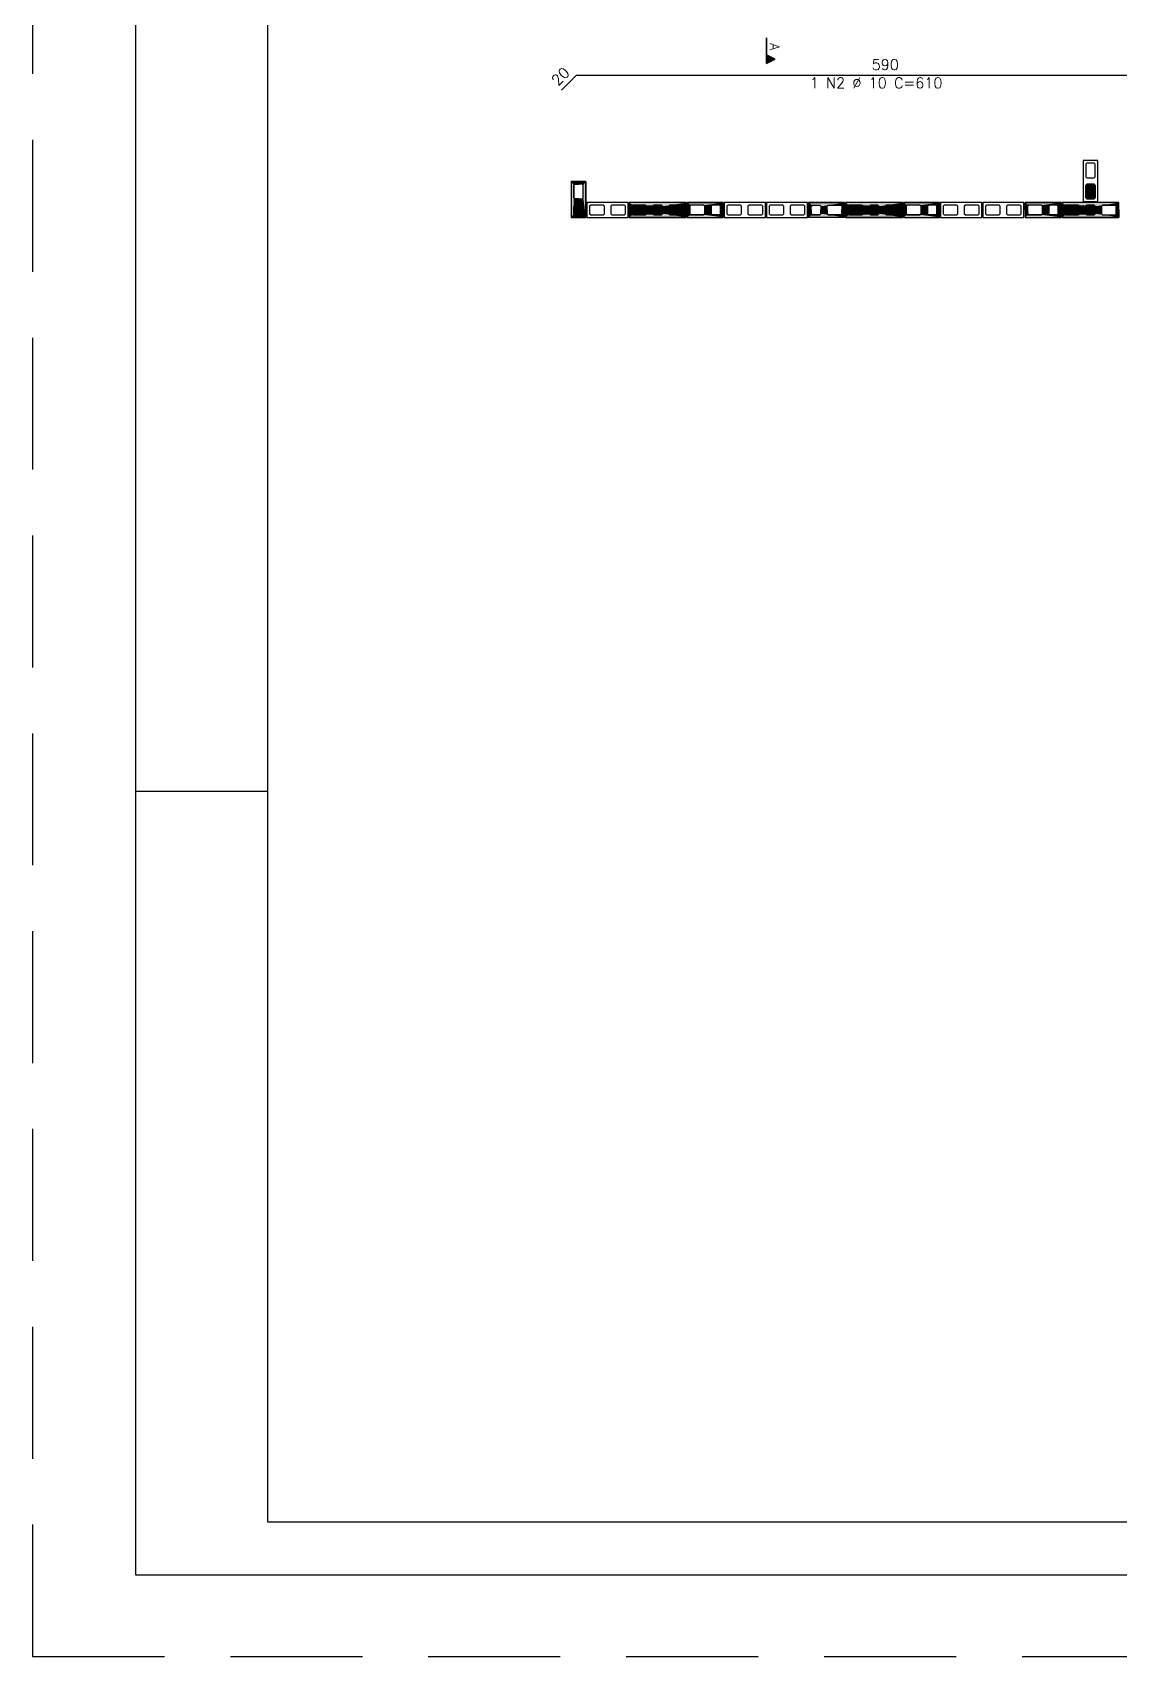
# Model space of a CAD drawing. Extents: x -1.9 to 86, y -1.6 to 60.9.
# Drawn here: x -1.95 to 18.65, y -1.55 to 29.23 of the extents above; entities that cross this region are included whole.
import ezdxf

# ---------------------------------------------------------------- set-up
doc = ezdxf.new("R2010")
doc.units = 0
doc.header["$MEASUREMENT"] = 0
doc.linetypes.add('HIDDEN', pattern=[0.375, 0.25, -0.125])
doc.layers.get('0').update_dxf_attribs({"linetype": 'CONTINUOUS'})
doc.layers.get('Defpoints').update_dxf_attribs({"linetype": 'CONTINUOUS'})
for name, color, linetype in [('ARQ_FOLHA', 7, 'CONTINUOUS'), ('PENA_01', 1, 'CONTINUOUS'), ('PENA_02', 2, 'CONTINUOUS'), ('PENA_03', 3, 'CONTINUOUS'), ('PENA_05', 5, 'CONTINUOUS'), ('PENA_11', 252, 'CONTINUOUS'), ('PENA_19', 240, 'CONTINUOUS'), ('PENA_21', 100, 'CONTINUOUS')]:
    doc.layers.add(name, color=color, linetype=linetype)
doc.styles.get("Standard").update_dxf_attribs({"font": 'ROMANS.SHX'})

# ---------------------------------------------------------------- blocks, each defined once
blk = doc.blocks.new('FOLHA A1 - 841 X 594')
at = {"layer": 'ARQ_FOLHA', "color": 1}
blk.add_line((-816, 148.5), (-841, 148.5), dxfattribs=at)
for points in [[(-841, 0), (0, 0), (0, 594), (-841, 594)], [(-816, 10), (-10, 10), (-10, 584), (-816, 584)]]:
    blk.add_lwpolyline(points, close=True, dxfattribs=at)
at = {"layer": 'Defpoints', "color": 8, "linetype": 'HIDDEN', "ltscale": 100}
blk.add_lwpolyline([(-860.5, 609.5), (-860.5, -15.5), (19.5, -15.5), (19.5, 609.5)], close=True, dxfattribs=at)
blk = doc.blocks.new('*U24')
blk.add_blockref('FOLHA A1 - 841 X 594', (0, 0))

msp = doc.modelspace()

# ---------------------------------------------------------------- linework, layer by layer
at = {"layer": 'PENA_01', "linetype": 'Continuous'}
for points in [[(18.167, 26.479), (18.187, 26.499), (18.187, 26.739), (18.167, 26.759), (18.027, 26.759), (18.007, 26.739), (18.007, 26.499), (18.027, 26.479), (18.167, 26.479)], [(8.487, 26.099), (8.487, 26.339), (8.467, 26.359), (8.327, 26.359), (8.307, 26.339), (8.307, 26.099), (8.327, 26.079), (8.467, 26.079), (8.487, 26.099)], [(18.167, 26.079), (18.187, 26.099), (18.187, 26.339), (18.167, 26.359), (18.027, 26.359), (18.007, 26.339), (18.007, 26.099), (18.027, 26.079), (18.167, 26.079)], [(8.487, 25.799), (8.487, 25.939), (8.467, 25.959), (8.327, 25.959), (8.307, 25.939), (8.307, 25.799), (8.327, 25.779), (8.467, 25.779), (8.487, 25.799)], [(8.887, 25.939), (8.867, 25.959), (8.627, 25.959), (8.607, 25.939), (8.607, 25.799), (8.627, 25.779), (8.867, 25.779), (8.887, 25.799), (8.887, 25.939)], [(9.287, 25.939), (9.267, 25.959), (9.027, 25.959), (9.007, 25.939), (9.007, 25.799), (9.027, 25.779), (9.267, 25.779), (9.287, 25.799), (9.287, 25.939)], [(9.407, 25.799), (9.427, 25.779), (9.667, 25.779), (9.687, 25.799), (9.687, 25.939), (9.667, 25.959), (9.427, 25.959), (9.407, 25.939), (9.407, 25.799)], [(9.807, 25.799), (9.827, 25.779), (9.967, 25.779), (9.987, 25.799), (9.987, 25.939), (9.967, 25.959), (9.827, 25.959), (9.807, 25.939), (9.807, 25.799)], [(10.107, 25.799), (10.127, 25.779), (10.367, 25.779), (10.387, 25.799), (10.387, 25.939), (10.367, 25.959), (10.127, 25.959), (10.107, 25.939), (10.107, 25.799)], [(10.767, 25.959), (10.527, 25.959), (10.507, 25.939), (10.507, 25.799), (10.527, 25.779), (10.767, 25.779), (10.787, 25.799), (10.787, 25.939), (10.767, 25.959)], [(11.067, 25.959), (10.927, 25.959), (10.907, 25.939), (10.907, 25.799), (10.927, 25.779), (11.067, 25.779), (11.087, 25.799), (11.087, 25.939), (11.067, 25.959)], [(11.487, 25.939), (11.467, 25.959), (11.227, 25.959), (11.207, 25.939), (11.207, 25.799), (11.227, 25.779), (11.467, 25.779), (11.487, 25.799), (11.487, 25.939)], [(11.887, 25.939), (11.867, 25.959), (11.627, 25.959), (11.607, 25.939), (11.607, 25.799), (11.627, 25.779), (11.867, 25.779), (11.887, 25.799), (11.887, 25.939)], [(12.287, 25.939), (12.267, 25.959), (12.027, 25.959), (12.007, 25.939), (12.007, 25.799), (12.027, 25.779), (12.267, 25.779), (12.287, 25.799), (12.287, 25.939)], [(12.687, 25.939), (12.667, 25.959), (12.427, 25.959), (12.407, 25.939), (12.407, 25.799), (12.427, 25.779), (12.667, 25.779), (12.687, 25.799), (12.687, 25.939)], [(12.827, 25.959), (12.967, 25.959), (12.987, 25.939), (12.987, 25.799), (12.967, 25.779), (12.827, 25.779), (12.807, 25.799), (12.807, 25.939), (12.827, 25.959)], [(13.127, 25.959), (13.367, 25.959), (13.387, 25.939), (13.387, 25.799), (13.367, 25.779), (13.127, 25.779), (13.107, 25.799), (13.107, 25.939), (13.127, 25.959)], [(13.507, 25.799), (13.527, 25.779), (13.767, 25.779), (13.787, 25.799), (13.787, 25.939), (13.767, 25.959), (13.527, 25.959), (13.507, 25.939), (13.507, 25.799)], [(13.907, 25.799), (13.927, 25.779), (14.067, 25.779), (14.087, 25.799), (14.087, 25.939), (14.067, 25.959), (13.927, 25.959), (13.907, 25.939), (13.907, 25.799)], [(14.207, 25.799), (14.227, 25.779), (14.467, 25.779), (14.487, 25.799), (14.487, 25.939), (14.467, 25.959), (14.227, 25.959), (14.207, 25.939), (14.207, 25.799)], [(14.867, 25.959), (14.627, 25.959), (14.607, 25.939), (14.607, 25.799), (14.627, 25.779), (14.867, 25.779), (14.887, 25.799), (14.887, 25.939), (14.867, 25.959)], [(15.167, 25.959), (15.027, 25.959), (15.007, 25.939), (15.007, 25.799), (15.027, 25.779), (15.167, 25.779), (15.187, 25.799), (15.187, 25.939), (15.167, 25.959)], [(15.587, 25.939), (15.567, 25.959), (15.327, 25.959), (15.307, 25.939), (15.307, 25.799), (15.327, 25.779), (15.567, 25.779), (15.587, 25.799), (15.587, 25.939)], [(15.987, 25.939), (15.967, 25.959), (15.727, 25.959), (15.707, 25.939), (15.707, 25.799), (15.727, 25.779), (15.967, 25.779), (15.987, 25.799), (15.987, 25.939)], [(16.387, 25.939), (16.367, 25.959), (16.127, 25.959), (16.107, 25.939), (16.107, 25.799), (16.127, 25.779), (16.367, 25.779), (16.387, 25.799), (16.387, 25.939)], [(16.787, 25.939), (16.767, 25.959), (16.527, 25.959), (16.507, 25.939), (16.507, 25.799), (16.527, 25.779), (16.767, 25.779), (16.787, 25.799), (16.787, 25.939)], [(17.167, 25.959), (16.927, 25.959), (16.907, 25.939), (16.907, 25.799), (16.927, 25.779), (17.167, 25.779), (17.187, 25.799), (17.187, 25.939), (17.167, 25.959)], [(17.467, 25.959), (17.327, 25.959), (17.307, 25.939), (17.307, 25.799), (17.327, 25.779), (17.467, 25.779), (17.487, 25.799), (17.487, 25.939), (17.467, 25.959)], [(17.607, 25.799), (17.627, 25.779), (17.867, 25.779), (17.887, 25.799), (17.887, 25.939), (17.867, 25.959), (17.627, 25.959), (17.607, 25.939), (17.607, 25.799)], [(18.007, 25.799), (18.027, 25.779), (18.167, 25.779), (18.187, 25.799), (18.187, 25.939), (18.167, 25.959), (18.027, 25.959), (18.007, 25.939), (18.007, 25.799)], [(18.307, 25.799), (18.327, 25.779), (18.567, 25.779), (18.587, 25.799), (18.587, 25.939), (18.567, 25.959), (18.327, 25.959), (18.307, 25.939), (18.307, 25.799)]]:
    msp.add_lwpolyline(points, dxfattribs=at)
at = {"layer": 'PENA_02', "linetype": 'Continuous'}
for p, q in [((10.437, 26.009), (9.357, 26.009)), ((9.357, 26.009), (9.357, 25.729)), ((10.437, 25.729), (10.437, 26.009)), ((14.537, 26.009), (13.457, 26.009)), ((13.457, 26.009), (13.457, 25.729)), ((14.537, 25.729), (14.537, 26.009)), ((18.637, 26.009), (17.557, 26.009)), ((17.557, 26.009), (17.557, 25.729)), ((18.637, 25.729), (18.637, 26.009)), ((9.357, 25.729), (10.437, 25.729)), ((13.457, 25.729), (14.537, 25.729)), ((17.557, 25.729), (18.637, 25.729))]:
    msp.add_line(p, q, dxfattribs=at)
for points in [[(18.237, 26.029), (18.237, 26.809), (17.957, 26.809), (17.957, 26.029), (18.237, 26.029)], [(8.537, 25.729), (8.537, 26.409), (8.257, 26.409), (8.257, 25.729), (8.537, 25.729)], [(9.337, 26.009), (8.557, 26.009), (8.557, 25.729), (9.337, 25.729), (9.337, 26.009)], [(11.137, 26.009), (10.457, 26.009), (10.457, 25.729), (11.137, 25.729), (11.137, 26.009)], [(11.937, 26.009), (11.157, 26.009), (11.157, 25.729), (11.937, 25.729), (11.937, 26.009)], [(12.737, 26.009), (11.957, 26.009), (11.957, 25.729), (12.737, 25.729), (12.737, 26.009)], [(12.757, 26.009), (13.437, 26.009), (13.437, 25.729), (12.757, 25.729), (12.757, 26.009)], [(15.237, 26.009), (14.557, 26.009), (14.557, 25.729), (15.237, 25.729), (15.237, 26.009)], [(16.037, 26.009), (15.257, 26.009), (15.257, 25.729), (16.037, 25.729), (16.037, 26.009)], [(16.837, 26.009), (16.057, 26.009), (16.057, 25.729), (16.837, 25.729), (16.837, 26.009)], [(17.537, 26.009), (16.857, 26.009), (16.857, 25.729), (17.537, 25.729), (17.537, 26.009)]]:
    msp.add_lwpolyline(points, dxfattribs=at)
at = {"layer": 'PENA_03', "linetype": 'Continuous'}
for p, q in [((11.957, 29.131), (11.957, 28.644)), ((11.958, 28.81), (11.958, 29.131)), ((11.957, 28.644), (12.123, 28.727)), ((12.123, 28.727), (11.958, 28.81)), ((11.958, 28.645), (11.958, 28.809)), ((12.122, 28.727), (11.958, 28.809)), ((11.958, 28.645), (12.122, 28.727)), ((11.97, 28.651), (11.97, 28.804)), ((11.983, 28.657), (11.983, 28.797)), ((11.996, 28.663), (11.996, 28.791)), ((12.008, 28.67), (12.008, 28.785)), ((12.021, 28.676), (12.021, 28.778)), ((12.034, 28.683), (12.034, 28.772)), ((12.047, 28.689), (12.047, 28.766)), ((12.059, 28.695), (12.059, 28.759)), ((12.072, 28.702), (12.072, 28.753)), ((12.085, 28.708), (12.085, 28.746)), ((12.098, 28.714), (12.098, 28.74)), ((12.111, 28.721), (12.111, 28.734))]:
    msp.add_line(p, q, dxfattribs=at)
for points in [[(18.027, 26.079), (18.007, 26.099), (18.007, 26.339), (18.027, 26.359), (18.167, 26.359), (18.187, 26.339), (18.187, 26.099), (18.167, 26.079), (18.027, 26.079)], [(8.487, 25.799), (8.467, 25.779), (8.327, 25.779), (8.307, 25.799), (8.307, 25.939), (8.327, 25.959), (8.467, 25.959), (8.487, 25.939), (8.487, 25.799)], [(9.687, 25.799), (9.667, 25.779), (9.427, 25.779), (9.407, 25.799), (9.407, 25.939), (9.427, 25.959), (9.667, 25.959), (9.687, 25.939), (9.687, 25.799)], [(9.987, 25.799), (9.967, 25.779), (9.827, 25.779), (9.807, 25.799), (9.807, 25.939), (9.827, 25.959), (9.967, 25.959), (9.987, 25.939), (9.987, 25.799)], [(10.387, 25.799), (10.367, 25.779), (10.127, 25.779), (10.107, 25.799), (10.107, 25.939), (10.127, 25.959), (10.367, 25.959), (10.387, 25.939), (10.387, 25.799)], [(13.787, 25.799), (13.767, 25.779), (13.527, 25.779), (13.507, 25.799), (13.507, 25.939), (13.527, 25.959), (13.767, 25.959), (13.787, 25.939), (13.787, 25.799)], [(14.087, 25.799), (14.067, 25.779), (13.927, 25.779), (13.907, 25.799), (13.907, 25.939), (13.927, 25.959), (14.067, 25.959), (14.087, 25.939), (14.087, 25.799)], [(14.487, 25.799), (14.467, 25.779), (14.227, 25.779), (14.207, 25.799), (14.207, 25.939), (14.227, 25.959), (14.467, 25.959), (14.487, 25.939), (14.487, 25.799)], [(17.887, 25.799), (17.867, 25.779), (17.627, 25.779), (17.607, 25.799), (17.607, 25.939), (17.627, 25.959), (17.867, 25.959), (17.887, 25.939), (17.887, 25.799)], [(18.187, 25.799), (18.167, 25.779), (18.027, 25.779), (18.007, 25.799), (18.007, 25.939), (18.027, 25.959), (18.167, 25.959), (18.187, 25.939), (18.187, 25.799)]]:
    msp.add_lwpolyline(points, dxfattribs=at)
for centre in [(18.097, 26.219), (8.397, 25.869), (9.547, 25.869), (9.897, 25.869), (10.247, 25.869), (13.647, 25.869), (13.997, 25.869), (14.347, 25.869), (17.747, 25.869), (18.097, 25.869)]:
    msp.add_circle(centre, 0.04, dxfattribs=at)
for points in [[(18.137, 26.219), (18.077, 26.253), (18.06, 26.232)], [(18.137, 26.219), (18.06, 26.232), (18.06, 26.205)], [(18.137, 26.219), (18.06, 26.205), (18.077, 26.184)], [(18.137, 26.219), (18.104, 26.258), (18.077, 26.253)], [(18.137, 26.219), (18.077, 26.184), (18.104, 26.179)], [(18.137, 26.219), (18.128, 26.244), (18.104, 26.258)], [(18.137, 26.219), (18.104, 26.179), (18.128, 26.193)], [(18.137, 26.219), (18.128, 26.193), (18.137, 26.219)], [(8.437, 25.869), (8.377, 25.903), (8.36, 25.882)], [(8.437, 25.869), (8.36, 25.882), (8.36, 25.855)], [(8.437, 25.869), (8.36, 25.855), (8.377, 25.834)], [(8.437, 25.869), (8.404, 25.908), (8.377, 25.903)], [(8.437, 25.869), (8.377, 25.834), (8.404, 25.829)], [(8.437, 25.869), (8.428, 25.894), (8.404, 25.908)], [(8.437, 25.869), (8.404, 25.829), (8.428, 25.843)], [(8.437, 25.869), (8.428, 25.843), (8.437, 25.869)], [(9.587, 25.869), (9.527, 25.903), (9.51, 25.882)], [(9.587, 25.869), (9.51, 25.882), (9.51, 25.855)], [(9.587, 25.869), (9.51, 25.855), (9.527, 25.834)], [(9.587, 25.869), (9.554, 25.908), (9.527, 25.903)], [(9.587, 25.869), (9.527, 25.834), (9.554, 25.829)], [(9.587, 25.869), (9.578, 25.894), (9.554, 25.908)], [(9.587, 25.869), (9.554, 25.829), (9.578, 25.843)], [(9.587, 25.869), (9.578, 25.843), (9.587, 25.869)], [(9.937, 25.869), (9.877, 25.903), (9.86, 25.882)], [(9.937, 25.869), (9.86, 25.882), (9.86, 25.855)], [(9.937, 25.869), (9.86, 25.855), (9.877, 25.834)], [(9.937, 25.869), (9.904, 25.908), (9.877, 25.903)], [(9.937, 25.869), (9.877, 25.834), (9.904, 25.829)], [(9.937, 25.869), (9.928, 25.894), (9.904, 25.908)], [(9.937, 25.869), (9.904, 25.829), (9.928, 25.843)], [(9.937, 25.869), (9.928, 25.843), (9.937, 25.869)], [(10.287, 25.869), (10.227, 25.903), (10.21, 25.882)], [(10.287, 25.869), (10.21, 25.882), (10.21, 25.855)], [(10.287, 25.869), (10.21, 25.855), (10.227, 25.834)], [(10.287, 25.869), (10.254, 25.908), (10.227, 25.903)], [(10.287, 25.869), (10.227, 25.834), (10.254, 25.829)], [(10.287, 25.869), (10.278, 25.894), (10.254, 25.908)], [(10.287, 25.869), (10.254, 25.829), (10.278, 25.843)], [(10.287, 25.869), (10.278, 25.843), (10.287, 25.869)], [(13.687, 25.869), (13.627, 25.903), (13.61, 25.882)], [(13.687, 25.869), (13.61, 25.882), (13.61, 25.855)], [(13.687, 25.869), (13.61, 25.855), (13.627, 25.834)], [(13.687, 25.869), (13.654, 25.908), (13.627, 25.903)], [(13.687, 25.869), (13.627, 25.834), (13.654, 25.829)], [(13.687, 25.869), (13.678, 25.894), (13.654, 25.908)], [(13.687, 25.869), (13.654, 25.829), (13.678, 25.843)], [(13.687, 25.869), (13.678, 25.843), (13.687, 25.869)], [(14.037, 25.869), (13.977, 25.903), (13.96, 25.882)], [(14.037, 25.869), (13.96, 25.882), (13.96, 25.855)], [(14.037, 25.869), (13.96, 25.855), (13.977, 25.834)], [(14.037, 25.869), (14.004, 25.908), (13.977, 25.903)], [(14.037, 25.869), (13.977, 25.834), (14.004, 25.829)], [(14.037, 25.869), (14.028, 25.894), (14.004, 25.908)], [(14.037, 25.869), (14.004, 25.829), (14.028, 25.843)], [(14.037, 25.869), (14.028, 25.843), (14.037, 25.869)], [(14.387, 25.869), (14.327, 25.903), (14.31, 25.882)], [(14.387, 25.869), (14.31, 25.882), (14.31, 25.855)], [(14.387, 25.869), (14.31, 25.855), (14.327, 25.834)], [(14.387, 25.869), (14.354, 25.908), (14.327, 25.903)], [(14.387, 25.869), (14.327, 25.834), (14.354, 25.829)], [(14.387, 25.869), (14.378, 25.894), (14.354, 25.908)], [(14.387, 25.869), (14.354, 25.829), (14.378, 25.843)], [(14.387, 25.869), (14.378, 25.843), (14.387, 25.869)], [(17.787, 25.869), (17.727, 25.903), (17.71, 25.882)], [(17.787, 25.869), (17.71, 25.882), (17.71, 25.855)], [(17.787, 25.869), (17.71, 25.855), (17.727, 25.834)], [(17.787, 25.869), (17.754, 25.908), (17.727, 25.903)], [(17.787, 25.869), (17.727, 25.834), (17.754, 25.829)], [(17.787, 25.869), (17.778, 25.894), (17.754, 25.908)], [(17.787, 25.869), (17.754, 25.829), (17.778, 25.843)], [(17.787, 25.869), (17.778, 25.843), (17.787, 25.869)], [(18.137, 25.869), (18.077, 25.903), (18.06, 25.882)], [(18.137, 25.869), (18.06, 25.882), (18.06, 25.855)], [(18.137, 25.869), (18.06, 25.855), (18.077, 25.834)], [(18.137, 25.869), (18.104, 25.908), (18.077, 25.903)], [(18.137, 25.869), (18.077, 25.834), (18.104, 25.829)], [(18.137, 25.869), (18.128, 25.894), (18.104, 25.908)], [(18.137, 25.869), (18.104, 25.829), (18.128, 25.843)], [(18.137, 25.869), (18.128, 25.843), (18.137, 25.869)]]:
    msp.add_solid(points, dxfattribs=at)
at = {"layer": 'PENA_05', "linetype": 'Continuous'}
for p, q in [((8.075, 28.14), (8.357, 28.423)), ((8.357, 28.423), (20.147, 28.423))]:
    msp.add_line(p, q, dxfattribs=at)
at = {"layer": 'PENA_11', "linetype": 'Continuous'}
for points in [[(18.027, 26.079), (18.007, 26.339), (18.027, 26.359)], [(18.027, 26.079), (18.007, 26.099), (18.007, 26.339)], [(18.027, 26.079), (18.027, 26.359), (18.167, 26.359)], [(18.027, 26.079), (18.167, 26.359), (18.187, 26.339)], [(18.027, 26.079), (18.187, 26.339), (18.187, 26.099)], [(8.487, 25.799), (8.307, 25.939), (8.327, 25.959)], [(8.487, 25.799), (8.307, 25.799), (8.307, 25.939)], [(8.487, 25.799), (8.327, 25.959), (8.467, 25.959)], [(8.487, 25.799), (8.467, 25.959), (8.487, 25.939)], [(8.487, 25.799), (8.487, 25.939), (8.487, 25.799)], [(9.687, 25.799), (9.407, 25.939), (9.427, 25.959)], [(9.687, 25.799), (9.407, 25.799), (9.407, 25.939)], [(9.687, 25.799), (9.427, 25.959), (9.667, 25.959)], [(9.687, 25.799), (9.667, 25.959), (9.687, 25.939)], [(9.687, 25.799), (9.687, 25.939), (9.687, 25.799)], [(9.987, 25.799), (9.807, 25.939), (9.827, 25.959)], [(9.987, 25.799), (9.807, 25.799), (9.807, 25.939)], [(9.987, 25.799), (9.827, 25.959), (9.967, 25.959)], [(9.987, 25.799), (9.967, 25.959), (9.987, 25.939)], [(9.987, 25.799), (9.987, 25.939), (9.987, 25.799)], [(10.387, 25.799), (10.107, 25.939), (10.127, 25.959)], [(10.387, 25.799), (10.107, 25.799), (10.107, 25.939)], [(10.387, 25.799), (10.127, 25.959), (10.367, 25.959)], [(10.387, 25.799), (10.367, 25.959), (10.387, 25.939)], [(10.387, 25.799), (10.387, 25.939), (10.387, 25.799)], [(13.787, 25.799), (13.507, 25.939), (13.527, 25.959)], [(13.787, 25.799), (13.507, 25.799), (13.507, 25.939)], [(13.787, 25.799), (13.527, 25.959), (13.767, 25.959)], [(13.787, 25.799), (13.767, 25.959), (13.787, 25.939)], [(13.787, 25.799), (13.787, 25.939), (13.787, 25.799)], [(14.087, 25.799), (13.907, 25.939), (13.927, 25.959)], [(14.087, 25.799), (13.907, 25.799), (13.907, 25.939)], [(14.087, 25.799), (13.927, 25.959), (14.067, 25.959)], [(14.087, 25.799), (14.067, 25.959), (14.087, 25.939)], [(14.087, 25.799), (14.087, 25.939), (14.087, 25.799)], [(14.487, 25.799), (14.207, 25.939), (14.227, 25.959)], [(14.487, 25.799), (14.207, 25.799), (14.207, 25.939)], [(14.487, 25.799), (14.227, 25.959), (14.467, 25.959)], [(14.487, 25.799), (14.467, 25.959), (14.487, 25.939)], [(14.487, 25.799), (14.487, 25.939), (14.487, 25.799)], [(17.887, 25.799), (17.607, 25.939), (17.627, 25.959)], [(17.887, 25.799), (17.607, 25.799), (17.607, 25.939)], [(17.887, 25.799), (17.627, 25.959), (17.867, 25.959)], [(17.887, 25.799), (17.867, 25.959), (17.887, 25.939)], [(17.887, 25.799), (17.887, 25.939), (17.887, 25.799)], [(18.187, 25.799), (18.007, 25.939), (18.027, 25.959)], [(18.187, 25.799), (18.007, 25.799), (18.007, 25.939)], [(18.027, 26.079), (18.187, 26.099), (18.167, 26.079)], [(18.027, 26.079), (18.167, 26.079), (18.027, 26.079)], [(18.187, 25.799), (18.027, 25.959), (18.167, 25.959)], [(18.187, 25.799), (18.167, 25.959), (18.187, 25.939)], [(18.187, 25.799), (18.187, 25.939), (18.187, 25.799)], [(8.487, 25.799), (8.327, 25.779), (8.307, 25.799)], [(8.487, 25.799), (8.467, 25.779), (8.327, 25.779)], [(9.687, 25.799), (9.427, 25.779), (9.407, 25.799)], [(9.687, 25.799), (9.667, 25.779), (9.427, 25.779)], [(9.987, 25.799), (9.827, 25.779), (9.807, 25.799)], [(9.987, 25.799), (9.967, 25.779), (9.827, 25.779)], [(10.387, 25.799), (10.127, 25.779), (10.107, 25.799)], [(10.387, 25.799), (10.367, 25.779), (10.127, 25.779)], [(13.787, 25.799), (13.527, 25.779), (13.507, 25.799)], [(13.787, 25.799), (13.767, 25.779), (13.527, 25.779)], [(14.087, 25.799), (13.927, 25.779), (13.907, 25.799)], [(14.087, 25.799), (14.067, 25.779), (13.927, 25.779)], [(14.487, 25.799), (14.227, 25.779), (14.207, 25.799)], [(14.487, 25.799), (14.467, 25.779), (14.227, 25.779)], [(17.887, 25.799), (17.627, 25.779), (17.607, 25.799)], [(17.887, 25.799), (17.867, 25.779), (17.627, 25.779)], [(18.187, 25.799), (18.027, 25.779), (18.007, 25.799)], [(18.187, 25.799), (18.167, 25.779), (18.027, 25.779)]]:
    msp.add_solid(points, dxfattribs=at)
at = {"layer": 'PENA_19', "linetype": 'Continuous'}
for points in [[(9.357, 25.869), (9.407, 25.869), (9.407, 25.939), (9.427, 25.959), (9.667, 25.959), (9.687, 25.939), (9.687, 25.869), (9.807, 25.869), (9.807, 25.939), (9.827, 25.959), (9.967, 25.959), (9.987, 25.939), (9.987, 25.869), (10.107, 25.869), (10.107, 25.939), (10.127, 25.959), (10.367, 25.959), (10.387, 25.939), (10.387, 25.869), (10.437, 25.869), (10.437, 26.009), (9.357, 26.009), (9.357, 25.869)], [(9.357, 25.869), (9.407, 25.869), (9.407, 25.799), (9.427, 25.779), (9.667, 25.779), (9.687, 25.799), (9.687, 25.869), (9.807, 25.869), (9.807, 25.799), (9.827, 25.779), (9.967, 25.779), (9.987, 25.799), (9.987, 25.869), (10.107, 25.869), (10.107, 25.799), (10.127, 25.779), (10.367, 25.779), (10.387, 25.799), (10.387, 25.869), (10.437, 25.869), (10.437, 25.729), (9.357, 25.729), (9.357, 25.869)], [(13.457, 25.869), (13.507, 25.869), (13.507, 25.939), (13.527, 25.959), (13.767, 25.959), (13.787, 25.939), (13.787, 25.869), (13.907, 25.869), (13.907, 25.939), (13.927, 25.959), (14.067, 25.959), (14.087, 25.939), (14.087, 25.869), (14.207, 25.869), (14.207, 25.939), (14.227, 25.959), (14.467, 25.959), (14.487, 25.939), (14.487, 25.869), (14.537, 25.869), (14.537, 26.009), (13.457, 26.009), (13.457, 25.869)], [(13.457, 25.869), (13.507, 25.869), (13.507, 25.799), (13.527, 25.779), (13.767, 25.779), (13.787, 25.799), (13.787, 25.869), (13.907, 25.869), (13.907, 25.799), (13.927, 25.779), (14.067, 25.779), (14.087, 25.799), (14.087, 25.869), (14.207, 25.869), (14.207, 25.799), (14.227, 25.779), (14.467, 25.779), (14.487, 25.799), (14.487, 25.869), (14.537, 25.869), (14.537, 25.729), (13.457, 25.729), (13.457, 25.869)], [(17.557, 25.869), (17.607, 25.869), (17.607, 25.939), (17.627, 25.959), (17.867, 25.959), (17.887, 25.939), (17.887, 25.869), (18.007, 25.869), (18.007, 25.939), (18.027, 25.959), (18.167, 25.959), (18.187, 25.939), (18.187, 25.869), (18.307, 25.869), (18.307, 25.939), (18.327, 25.959), (18.567, 25.959), (18.587, 25.939), (18.587, 25.869), (18.637, 25.869), (18.637, 26.009), (17.557, 26.009), (17.557, 25.869)], [(17.557, 25.869), (17.607, 25.869), (17.607, 25.799), (17.627, 25.779), (17.867, 25.779), (17.887, 25.799), (17.887, 25.869), (18.007, 25.869), (18.007, 25.799), (18.027, 25.779), (18.167, 25.779), (18.187, 25.799), (18.187, 25.869), (18.307, 25.869), (18.307, 25.799), (18.327, 25.779), (18.567, 25.779), (18.587, 25.799), (18.587, 25.869), (18.637, 25.869), (18.637, 25.729), (17.557, 25.729), (17.557, 25.869)]]:
    msp.add_lwpolyline(points, dxfattribs=at)
for points in [[(10.437, 26.009), (9.357, 26.009), (9.427, 25.959)], [(9.357, 26.009), (9.357, 25.869), (9.407, 25.869)], [(9.357, 26.009), (9.407, 25.869), (9.407, 25.939)], [(9.357, 26.009), (9.407, 25.939), (9.427, 25.959)], [(9.407, 25.799), (9.357, 25.729), (9.357, 25.869)], [(9.407, 25.799), (9.357, 25.869), (9.407, 25.869)], [(10.437, 26.009), (9.427, 25.959), (9.667, 25.959)], [(10.437, 26.009), (9.667, 25.959), (9.827, 25.959)], [(9.687, 25.939), (9.827, 25.959), (9.667, 25.959)], [(9.687, 25.939), (9.807, 25.939), (9.827, 25.959)], [(9.687, 25.939), (9.687, 25.869), (9.807, 25.869)], [(9.687, 25.939), (9.807, 25.869), (9.807, 25.939)], [(9.807, 25.869), (9.807, 25.799), (9.687, 25.869)], [(9.807, 25.799), (9.827, 25.779), (9.687, 25.869)], [(9.687, 25.869), (9.827, 25.779), (9.687, 25.799)], [(10.437, 26.009), (9.827, 25.959), (9.967, 25.959)], [(10.437, 26.009), (9.967, 25.959), (9.987, 25.939)], [(10.437, 26.009), (9.987, 25.939), (10.127, 25.959)], [(9.987, 25.939), (10.107, 25.939), (10.127, 25.959)], [(9.987, 25.939), (9.987, 25.869), (10.107, 25.869)], [(9.987, 25.939), (10.107, 25.869), (10.107, 25.939)], [(9.987, 25.869), (10.107, 25.869), (10.107, 25.799)], [(9.987, 25.869), (10.107, 25.799), (10.127, 25.779)], [(9.987, 25.869), (10.127, 25.779), (9.987, 25.799)], [(10.437, 26.009), (10.127, 25.959), (10.367, 25.959)], [(10.437, 26.009), (10.367, 25.959), (10.387, 25.939)], [(10.437, 26.009), (10.387, 25.939), (10.437, 25.869)], [(10.437, 25.869), (10.387, 25.939), (10.387, 25.869)], [(10.437, 25.729), (10.387, 25.799), (10.387, 25.869)], [(10.437, 25.729), (10.387, 25.869), (10.437, 25.869)], [(14.537, 26.009), (13.457, 26.009), (13.527, 25.959)], [(13.457, 26.009), (13.457, 25.869), (13.507, 25.869)], [(13.457, 26.009), (13.507, 25.869), (13.507, 25.939)], [(13.457, 26.009), (13.507, 25.939), (13.527, 25.959)], [(13.507, 25.799), (13.457, 25.729), (13.457, 25.869)], [(13.507, 25.799), (13.457, 25.869), (13.507, 25.869)], [(14.537, 26.009), (13.527, 25.959), (13.767, 25.959)], [(14.537, 26.009), (13.767, 25.959), (13.927, 25.959)], [(13.787, 25.939), (13.927, 25.959), (13.767, 25.959)], [(13.787, 25.939), (13.907, 25.939), (13.927, 25.959)], [(13.787, 25.939), (13.787, 25.869), (13.907, 25.869)], [(13.787, 25.939), (13.907, 25.869), (13.907, 25.939)], [(13.907, 25.869), (13.907, 25.799), (13.787, 25.869)], [(13.907, 25.799), (13.927, 25.779), (13.787, 25.869)], [(13.787, 25.869), (13.927, 25.779), (13.787, 25.799)], [(14.537, 26.009), (13.927, 25.959), (14.067, 25.959)], [(14.537, 26.009), (14.067, 25.959), (14.087, 25.939)], [(14.537, 26.009), (14.087, 25.939), (14.227, 25.959)], [(14.087, 25.939), (14.207, 25.939), (14.227, 25.959)], [(14.087, 25.939), (14.087, 25.869), (14.207, 25.869)], [(14.087, 25.939), (14.207, 25.869), (14.207, 25.939)], [(14.087, 25.869), (14.207, 25.869), (14.207, 25.799)], [(14.087, 25.869), (14.207, 25.799), (14.227, 25.779)], [(14.087, 25.869), (14.227, 25.779), (14.087, 25.799)], [(14.537, 26.009), (14.227, 25.959), (14.467, 25.959)], [(14.537, 26.009), (14.467, 25.959), (14.487, 25.939)], [(14.537, 26.009), (14.487, 25.939), (14.537, 25.869)], [(14.537, 25.869), (14.487, 25.939), (14.487, 25.869)], [(14.537, 25.729), (14.487, 25.799), (14.487, 25.869)], [(14.537, 25.729), (14.487, 25.869), (14.537, 25.869)], [(18.637, 26.009), (17.557, 26.009), (17.627, 25.959)], [(17.557, 26.009), (17.557, 25.869), (17.607, 25.869)], [(17.557, 26.009), (17.607, 25.869), (17.607, 25.939)], [(17.557, 26.009), (17.607, 25.939), (17.627, 25.959)], [(17.607, 25.799), (17.557, 25.729), (17.557, 25.869)], [(17.607, 25.799), (17.557, 25.869), (17.607, 25.869)], [(18.637, 26.009), (17.627, 25.959), (17.867, 25.959)], [(18.637, 26.009), (17.867, 25.959), (18.027, 25.959)], [(17.887, 25.939), (18.027, 25.959), (17.867, 25.959)], [(17.887, 25.939), (18.007, 25.939), (18.027, 25.959)], [(17.887, 25.939), (17.887, 25.869), (18.007, 25.869)], [(17.887, 25.939), (18.007, 25.869), (18.007, 25.939)], [(18.007, 25.869), (18.007, 25.799), (17.887, 25.869)], [(18.007, 25.799), (18.027, 25.779), (17.887, 25.869)], [(17.887, 25.869), (18.027, 25.779), (17.887, 25.799)], [(18.637, 26.009), (18.027, 25.959), (18.167, 25.959)], [(18.637, 26.009), (18.167, 25.959), (18.187, 25.939)], [(18.637, 26.009), (18.187, 25.939), (18.327, 25.959)], [(18.187, 25.939), (18.307, 25.939), (18.327, 25.959)], [(18.187, 25.939), (18.187, 25.869), (18.307, 25.869)], [(18.187, 25.939), (18.307, 25.869), (18.307, 25.939)], [(18.187, 25.869), (18.307, 25.869), (18.307, 25.799)], [(18.187, 25.869), (18.307, 25.799), (18.327, 25.779)], [(18.187, 25.869), (18.327, 25.779), (18.187, 25.799)], [(18.637, 26.009), (18.327, 25.959), (18.567, 25.959)], [(18.637, 26.009), (18.567, 25.959), (18.587, 25.939)], [(18.637, 26.009), (18.587, 25.939), (18.637, 25.869)], [(18.637, 25.869), (18.587, 25.939), (18.587, 25.869)], [(18.637, 25.729), (18.587, 25.799), (18.587, 25.869)], [(18.637, 25.729), (18.587, 25.869), (18.637, 25.869)], [(9.407, 25.799), (9.427, 25.779), (9.357, 25.729)], [(10.437, 25.729), (9.357, 25.729), (9.427, 25.779)], [(10.437, 25.729), (9.427, 25.779), (9.667, 25.779)], [(9.827, 25.779), (9.667, 25.779), (9.687, 25.799)], [(10.437, 25.729), (9.667, 25.779), (9.827, 25.779)], [(10.437, 25.729), (9.827, 25.779), (9.967, 25.779)], [(10.437, 25.729), (9.967, 25.779), (9.987, 25.799)], [(10.437, 25.729), (9.987, 25.799), (10.127, 25.779)], [(10.437, 25.729), (10.127, 25.779), (10.367, 25.779)], [(10.437, 25.729), (10.367, 25.779), (10.387, 25.799)], [(13.507, 25.799), (13.527, 25.779), (13.457, 25.729)], [(14.537, 25.729), (13.457, 25.729), (13.527, 25.779)], [(14.537, 25.729), (13.527, 25.779), (13.767, 25.779)], [(13.927, 25.779), (13.767, 25.779), (13.787, 25.799)], [(14.537, 25.729), (13.767, 25.779), (13.927, 25.779)], [(14.537, 25.729), (13.927, 25.779), (14.067, 25.779)], [(14.537, 25.729), (14.067, 25.779), (14.087, 25.799)], [(14.537, 25.729), (14.087, 25.799), (14.227, 25.779)], [(14.537, 25.729), (14.227, 25.779), (14.467, 25.779)], [(14.537, 25.729), (14.467, 25.779), (14.487, 25.799)], [(17.607, 25.799), (17.627, 25.779), (17.557, 25.729)], [(18.637, 25.729), (17.557, 25.729), (17.627, 25.779)], [(18.637, 25.729), (17.627, 25.779), (17.867, 25.779)], [(18.027, 25.779), (17.867, 25.779), (17.887, 25.799)], [(18.637, 25.729), (17.867, 25.779), (18.027, 25.779)], [(18.637, 25.729), (18.027, 25.779), (18.167, 25.779)], [(18.637, 25.729), (18.167, 25.779), (18.187, 25.799)], [(18.637, 25.729), (18.187, 25.799), (18.327, 25.779)], [(18.637, 25.729), (18.327, 25.779), (18.567, 25.779)], [(18.637, 25.729), (18.567, 25.779), (18.587, 25.799)]]:
    msp.add_solid(points, dxfattribs=at)
at = {"layer": 'PENA_21', "linetype": 'Continuous'}
for points in [[(8.397, 25.729), (8.397, 25.779), (8.327, 25.779), (8.307, 25.799), (8.307, 25.939), (8.327, 25.959), (8.397, 25.959), (8.397, 26.079), (8.327, 26.079), (8.307, 26.099), (8.307, 26.339), (8.327, 26.359), (8.397, 26.359), (8.397, 26.409), (8.257, 26.409), (8.257, 25.729), (8.397, 25.729)], [(8.397, 25.729), (8.397, 25.779), (8.467, 25.779), (8.487, 25.799), (8.487, 25.939), (8.467, 25.959), (8.397, 25.959), (8.397, 26.079), (8.467, 26.079), (8.487, 26.099), (8.487, 26.339), (8.467, 26.359), (8.397, 26.359), (8.397, 26.409), (8.537, 26.409), (8.537, 25.729), (8.397, 25.729)], [(11.137, 25.869), (11.087, 25.869), (11.087, 25.939), (11.067, 25.959), (10.927, 25.959), (10.907, 25.939), (10.907, 25.869), (10.787, 25.869), (10.787, 25.939), (10.767, 25.959), (10.527, 25.959), (10.507, 25.939), (10.507, 25.869), (10.457, 25.869), (10.457, 26.009), (11.137, 26.009), (11.137, 25.869)], [(11.137, 25.869), (11.087, 25.869), (11.087, 25.799), (11.067, 25.779), (10.927, 25.779), (10.907, 25.799), (10.907, 25.869), (10.787, 25.869), (10.787, 25.799), (10.767, 25.779), (10.527, 25.779), (10.507, 25.799), (10.507, 25.869), (10.457, 25.869), (10.457, 25.729), (11.137, 25.729), (11.137, 25.869)], [(12.757, 25.869), (12.807, 25.869), (12.807, 25.939), (12.827, 25.959), (12.967, 25.959), (12.987, 25.939), (12.987, 25.869), (13.107, 25.869), (13.107, 25.939), (13.127, 25.959), (13.367, 25.959), (13.387, 25.939), (13.387, 25.869), (13.437, 25.869), (13.437, 26.009), (12.757, 26.009), (12.757, 25.869)], [(12.757, 25.869), (12.807, 25.869), (12.807, 25.799), (12.827, 25.779), (12.967, 25.779), (12.987, 25.799), (12.987, 25.869), (13.107, 25.869), (13.107, 25.799), (13.127, 25.779), (13.367, 25.779), (13.387, 25.799), (13.387, 25.869), (13.437, 25.869), (13.437, 25.729), (12.757, 25.729), (12.757, 25.869)], [(15.237, 25.869), (15.187, 25.869), (15.187, 25.939), (15.167, 25.959), (15.027, 25.959), (15.007, 25.939), (15.007, 25.869), (14.887, 25.869), (14.887, 25.939), (14.867, 25.959), (14.627, 25.959), (14.607, 25.939), (14.607, 25.869), (14.557, 25.869), (14.557, 26.009), (15.237, 26.009), (15.237, 25.869)], [(15.237, 25.869), (15.187, 25.869), (15.187, 25.799), (15.167, 25.779), (15.027, 25.779), (15.007, 25.799), (15.007, 25.869), (14.887, 25.869), (14.887, 25.799), (14.867, 25.779), (14.627, 25.779), (14.607, 25.799), (14.607, 25.869), (14.557, 25.869), (14.557, 25.729), (15.237, 25.729), (15.237, 25.869)], [(17.537, 25.869), (17.487, 25.869), (17.487, 25.939), (17.467, 25.959), (17.327, 25.959), (17.307, 25.939), (17.307, 25.869), (17.187, 25.869), (17.187, 25.939), (17.167, 25.959), (16.927, 25.959), (16.907, 25.939), (16.907, 25.869), (16.857, 25.869), (16.857, 26.009), (17.537, 26.009), (17.537, 25.869)], [(17.537, 25.869), (17.487, 25.869), (17.487, 25.799), (17.467, 25.779), (17.327, 25.779), (17.307, 25.799), (17.307, 25.869), (17.187, 25.869), (17.187, 25.799), (17.167, 25.779), (16.927, 25.779), (16.907, 25.799), (16.907, 25.869), (16.857, 25.869), (16.857, 25.729), (17.537, 25.729), (17.537, 25.869)]]:
    msp.add_lwpolyline(points, dxfattribs=at)
for points in [[(8.397, 26.409), (8.257, 26.409), (8.327, 26.359)], [(8.327, 26.359), (8.257, 26.409), (8.307, 26.339)], [(8.257, 26.409), (8.307, 25.939), (8.307, 26.339)], [(8.257, 26.409), (8.307, 25.799), (8.307, 25.939)], [(8.257, 25.729), (8.307, 25.799), (8.257, 26.409)], [(8.307, 26.339), (8.307, 25.939), (8.307, 26.099)], [(8.397, 26.359), (8.397, 26.409), (8.327, 26.359)], [(8.537, 26.409), (8.467, 26.359), (8.397, 26.409)], [(8.467, 26.359), (8.397, 26.359), (8.397, 26.409)], [(8.487, 26.339), (8.467, 26.359), (8.537, 26.409)], [(8.537, 25.729), (8.487, 26.339), (8.537, 26.409)], [(8.487, 26.099), (8.487, 26.339), (8.537, 25.729)], [(8.307, 25.939), (8.327, 25.959), (8.307, 26.099)], [(8.307, 26.099), (8.327, 25.959), (8.327, 26.079)], [(8.327, 25.959), (8.397, 25.959), (8.327, 26.079)], [(8.327, 26.079), (8.397, 25.959), (8.397, 26.079)], [(8.397, 25.959), (8.397, 26.079), (8.467, 25.959)], [(8.397, 26.079), (8.467, 26.079), (8.467, 25.959)], [(8.467, 26.079), (8.487, 26.099), (8.487, 25.939)], [(8.467, 25.959), (8.467, 26.079), (8.487, 25.939)], [(8.487, 25.939), (8.487, 26.099), (8.537, 25.729)], [(8.537, 25.729), (8.487, 25.799), (8.487, 25.939)], [(10.527, 25.959), (10.507, 25.939), (10.457, 26.009)], [(10.527, 25.959), (10.457, 26.009), (11.137, 26.009)], [(10.507, 25.869), (10.457, 25.869), (10.457, 26.009)], [(10.507, 25.869), (10.457, 26.009), (10.507, 25.939)], [(10.457, 25.729), (10.507, 25.799), (10.457, 25.869)], [(10.507, 25.799), (10.507, 25.869), (10.457, 25.869)], [(10.527, 25.959), (11.137, 26.009), (10.767, 25.959)], [(10.787, 25.939), (10.767, 25.959), (11.137, 26.009)], [(10.787, 25.939), (11.137, 26.009), (10.927, 25.959)], [(10.787, 25.939), (10.927, 25.959), (10.907, 25.939)], [(10.787, 25.939), (10.907, 25.939), (10.907, 25.869)], [(10.787, 25.939), (10.907, 25.869), (10.787, 25.869)], [(10.787, 25.869), (10.787, 25.799), (10.927, 25.779)], [(10.787, 25.869), (10.927, 25.779), (10.907, 25.799)], [(10.787, 25.869), (10.907, 25.799), (10.907, 25.869)], [(10.927, 25.959), (11.137, 26.009), (11.067, 25.959)], [(11.087, 25.939), (11.067, 25.959), (11.137, 26.009)], [(11.087, 25.939), (11.137, 26.009), (11.137, 25.869)], [(11.087, 25.939), (11.137, 25.869), (11.087, 25.869)], [(11.137, 25.729), (11.137, 25.869), (11.087, 25.869)], [(11.137, 25.729), (11.087, 25.869), (11.087, 25.799)], [(13.437, 26.009), (12.757, 26.009), (12.827, 25.959)], [(12.757, 26.009), (12.757, 25.869), (12.807, 25.869)], [(12.757, 26.009), (12.807, 25.869), (12.807, 25.939)], [(12.757, 26.009), (12.807, 25.939), (12.827, 25.959)], [(12.807, 25.799), (12.757, 25.729), (12.757, 25.869)], [(12.807, 25.799), (12.757, 25.869), (12.807, 25.869)], [(13.437, 26.009), (12.827, 25.959), (12.967, 25.959)], [(13.437, 26.009), (12.967, 25.959), (12.987, 25.939)], [(13.437, 26.009), (12.987, 25.939), (13.127, 25.959)], [(12.987, 25.939), (13.107, 25.939), (13.127, 25.959)], [(12.987, 25.939), (12.987, 25.869), (13.107, 25.869)], [(12.987, 25.939), (13.107, 25.869), (13.107, 25.939)], [(12.987, 25.869), (13.107, 25.869), (13.107, 25.799)], [(12.987, 25.869), (13.107, 25.799), (13.127, 25.779)], [(12.987, 25.869), (13.127, 25.779), (12.987, 25.799)], [(13.437, 26.009), (13.127, 25.959), (13.367, 25.959)], [(13.437, 26.009), (13.367, 25.959), (13.387, 25.939)], [(13.437, 26.009), (13.387, 25.939), (13.437, 25.869)], [(13.437, 25.869), (13.387, 25.939), (13.387, 25.869)], [(13.437, 25.729), (13.387, 25.799), (13.387, 25.869)], [(13.437, 25.729), (13.387, 25.869), (13.437, 25.869)], [(14.627, 25.959), (14.607, 25.939), (14.557, 26.009)], [(14.627, 25.959), (14.557, 26.009), (15.237, 26.009)], [(14.607, 25.869), (14.557, 25.869), (14.557, 26.009)], [(14.607, 25.869), (14.557, 26.009), (14.607, 25.939)], [(14.557, 25.729), (14.607, 25.799), (14.557, 25.869)], [(14.607, 25.799), (14.607, 25.869), (14.557, 25.869)], [(14.627, 25.959), (15.237, 26.009), (14.867, 25.959)], [(14.887, 25.939), (14.867, 25.959), (15.237, 26.009)], [(14.887, 25.939), (15.237, 26.009), (15.027, 25.959)], [(14.887, 25.939), (15.027, 25.959), (15.007, 25.939)], [(14.887, 25.939), (15.007, 25.939), (15.007, 25.869)], [(14.887, 25.939), (15.007, 25.869), (14.887, 25.869)], [(14.887, 25.869), (14.887, 25.799), (15.027, 25.779)], [(14.887, 25.869), (15.027, 25.779), (15.007, 25.799)], [(14.887, 25.869), (15.007, 25.799), (15.007, 25.869)], [(15.027, 25.959), (15.237, 26.009), (15.167, 25.959)], [(15.187, 25.939), (15.167, 25.959), (15.237, 26.009)], [(15.187, 25.939), (15.237, 26.009), (15.237, 25.869)], [(15.187, 25.939), (15.237, 25.869), (15.187, 25.869)], [(15.237, 25.729), (15.237, 25.869), (15.187, 25.869)], [(15.237, 25.729), (15.187, 25.869), (15.187, 25.799)], [(16.927, 25.959), (16.907, 25.939), (16.857, 26.009)], [(16.927, 25.959), (16.857, 26.009), (17.537, 26.009)], [(16.907, 25.869), (16.857, 25.869), (16.857, 26.009)], [(16.907, 25.869), (16.857, 26.009), (16.907, 25.939)], [(16.857, 25.729), (16.907, 25.799), (16.857, 25.869)], [(16.907, 25.799), (16.907, 25.869), (16.857, 25.869)], [(16.927, 25.959), (17.537, 26.009), (17.167, 25.959)], [(17.187, 25.939), (17.167, 25.959), (17.537, 26.009)], [(17.187, 25.939), (17.537, 26.009), (17.327, 25.959)], [(17.187, 25.939), (17.327, 25.959), (17.307, 25.939)], [(17.187, 25.939), (17.307, 25.939), (17.307, 25.869)], [(17.187, 25.939), (17.307, 25.869), (17.187, 25.869)], [(17.187, 25.869), (17.187, 25.799), (17.327, 25.779)], [(17.187, 25.869), (17.327, 25.779), (17.307, 25.799)], [(17.187, 25.869), (17.307, 25.799), (17.307, 25.869)], [(17.327, 25.959), (17.537, 26.009), (17.467, 25.959)], [(17.487, 25.939), (17.467, 25.959), (17.537, 26.009)], [(17.487, 25.939), (17.537, 26.009), (17.537, 25.869)], [(17.487, 25.939), (17.537, 25.869), (17.487, 25.869)], [(17.537, 25.729), (17.537, 25.869), (17.487, 25.869)], [(17.537, 25.729), (17.487, 25.869), (17.487, 25.799)], [(8.257, 25.729), (8.327, 25.779), (8.307, 25.799)], [(8.397, 25.729), (8.327, 25.779), (8.257, 25.729)], [(8.397, 25.729), (8.397, 25.779), (8.327, 25.779)], [(8.537, 25.729), (8.397, 25.729), (8.397, 25.779)], [(8.537, 25.729), (8.397, 25.779), (8.467, 25.779)], [(8.537, 25.729), (8.467, 25.779), (8.487, 25.799)], [(10.527, 25.779), (10.507, 25.799), (10.457, 25.729)], [(11.137, 25.729), (10.527, 25.779), (10.457, 25.729)], [(10.767, 25.779), (10.527, 25.779), (11.137, 25.729)], [(10.787, 25.799), (10.767, 25.779), (11.137, 25.729)], [(11.137, 25.729), (10.927, 25.779), (10.787, 25.799)], [(11.137, 25.729), (11.067, 25.779), (10.927, 25.779)], [(11.137, 25.729), (11.087, 25.799), (11.067, 25.779)], [(12.807, 25.799), (12.827, 25.779), (12.757, 25.729)], [(13.437, 25.729), (12.757, 25.729), (12.827, 25.779)], [(13.437, 25.729), (12.827, 25.779), (12.967, 25.779)], [(13.437, 25.729), (12.967, 25.779), (12.987, 25.799)], [(13.437, 25.729), (12.987, 25.799), (13.127, 25.779)], [(13.437, 25.729), (13.127, 25.779), (13.367, 25.779)], [(13.437, 25.729), (13.367, 25.779), (13.387, 25.799)], [(14.627, 25.779), (14.607, 25.799), (14.557, 25.729)], [(15.237, 25.729), (14.627, 25.779), (14.557, 25.729)], [(14.867, 25.779), (14.627, 25.779), (15.237, 25.729)], [(14.887, 25.799), (14.867, 25.779), (15.237, 25.729)], [(15.237, 25.729), (15.027, 25.779), (14.887, 25.799)], [(15.237, 25.729), (15.167, 25.779), (15.027, 25.779)], [(15.237, 25.729), (15.187, 25.799), (15.167, 25.779)], [(16.927, 25.779), (16.907, 25.799), (16.857, 25.729)], [(17.537, 25.729), (16.927, 25.779), (16.857, 25.729)], [(17.167, 25.779), (16.927, 25.779), (17.537, 25.729)], [(17.187, 25.799), (17.167, 25.779), (17.537, 25.729)], [(17.537, 25.729), (17.327, 25.779), (17.187, 25.799)], [(17.537, 25.729), (17.467, 25.779), (17.327, 25.779)], [(17.537, 25.729), (17.487, 25.799), (17.467, 25.779)]]:
    msp.add_solid(points, dxfattribs=at)

# ---------------------------------------------------------------- block references
at = {"xscale": 0.09999999999999938, "yscale": 0.09999999999999938, "zscale": 0.09999999999999938}
msp.add_blockref('*U24', (84.1, -0.002), dxfattribs=at)

# ---------------------------------------------------------------- texts
at = {"layer": 'PENA_03', "linetype": 'Continuous'}
for s, height, rotation, p in [('A', 0.18, 270, (12.024, 29.034)), ('590', 0.2, 0.0011, (13.952, 28.523)), ('20', 0.2, 45, (8.004, 28.211))]:
    msp.add_text(s, height=height, rotation=rotation, dxfattribs=at).set_placement(p)
msp.add_text('1 N2 %%c 10 C=610', height=0.2, dxfattribs=at).set_placement((12.78, 28.178))

doc.saveas('drawing.dxf')
